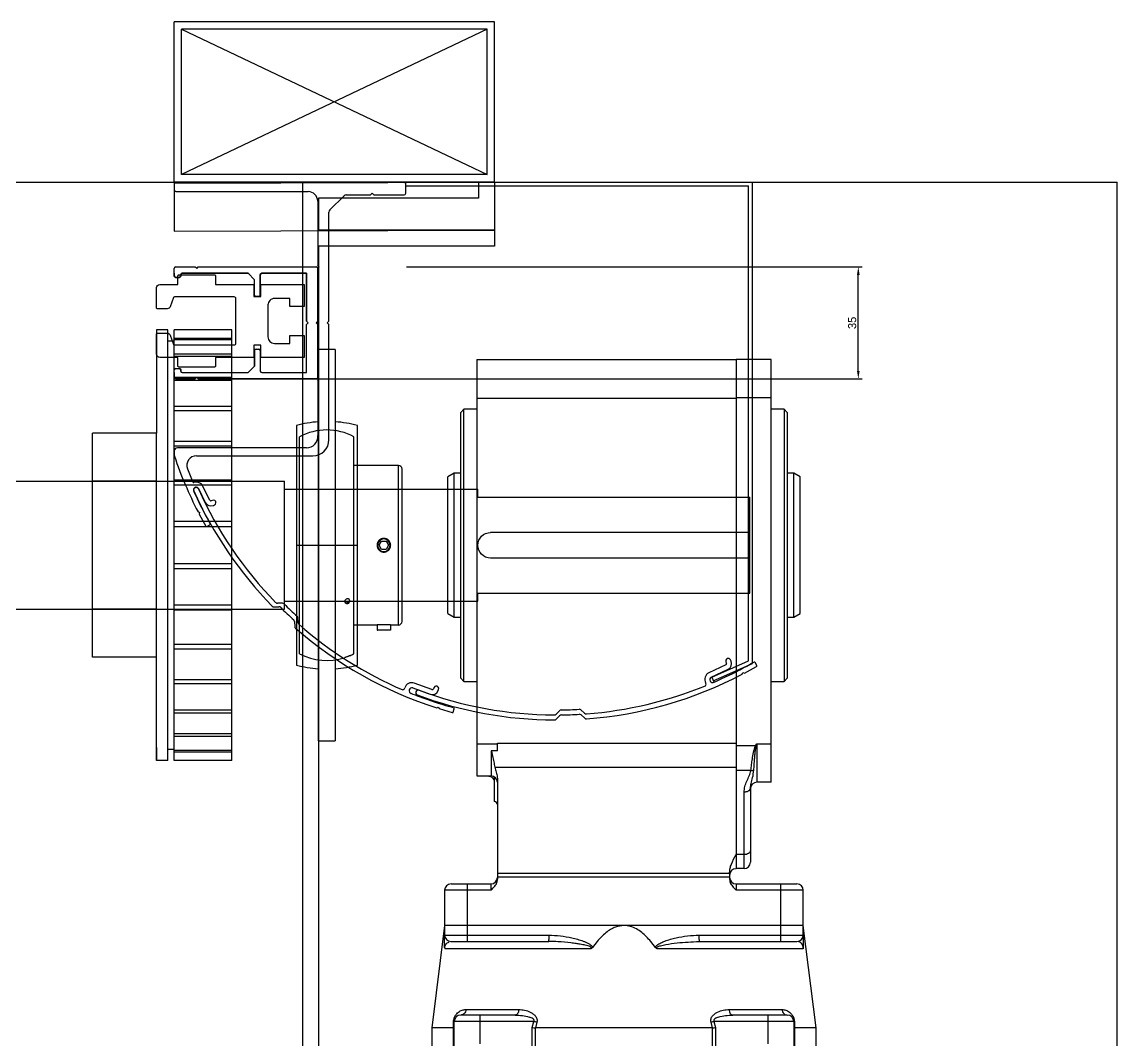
# Model space of a CAD drawing. Header units: millimetres. Extents: x 150937 to 394412, y 327166 to 584759.
# Drawn here: x 219410 to 219752.1, y 469191.5 to 469509.5 of the extents above; entities that cross this region are included whole.
import ezdxf

# ---------------------------------------------------------------- set-up
doc = ezdxf.new("R2010")
doc.units = ezdxf.units.MM
doc.styles.get("Standard").update_dxf_attribs({"font": 'arial.ttf'})
doc.dimstyles.new('ISO-25', dxfattribs={"dimtxt": 2.5, "dimasz": 2.5, "dimexe": 1.25, "dimexo": 0.625, "dimtad": 1, "dimtxsty": 'Standard', "dimcen": 2.5, "dimadec": 0, "dimazin": 0, "dimtfac": 1, "dimtmove": 0, "dimatfit": 3, "dimfxl": 0, "dimarcsym": 0})

# ---------------------------------------------------------------- blocks, each defined once
blk = doc.blocks.new('k-6')
for p, q in [((-36506.98, 17321.91), (-36506.98, 17315.91)), ((-36504.98, 17322.41), (-36506.48, 17322.41)), ((-36504.98, 17322.41), (-36504.18, 17322.41)), ((-36503.68, 17321.91), (-36503.68, 17320.91)), ((-36475.28, 17321.91), (-36475.28, 17320.91)), ((-36473.98, 17322.41), (-36474.78, 17322.41)), ((-36473.98, 17322.41), (-36472.48, 17322.41)), ((-36471.98, 17321.91), (-36471.98, 17315.91)), ((-36504.98, 17319.91), (-36504.98, 17302.28)), ((-36504.48, 17320.41), (-36504.18, 17320.41)), ((-36474.48, 17320.41), (-36474.78, 17320.41)), ((-36473.98, 17319.91), (-36473.98, 17302.28)), ((-36506.98, 17315.91), (-36506.48, 17315.41)), ((-36506.48, 17315.41), (-36506.98, 17314.91)), ((-36506.98, 17314.92), (-36506.98, 17302.28)), ((-36471.98, 17315.91), (-36472.48, 17315.41)), ((-36472.48, 17315.41), (-36471.98, 17314.91)), ((-36471.98, 17314.92), (-36471.98, 17302.28)), ((-36506.98, 17302.28), (-36506.98, 17278.11)), ((-36504.98, 17302.28), (-36504.98, 17299.36)), ((-36473.98, 17302.28), (-36473.98, 17299.36)), ((-36471.98, 17302.28), (-36471.98, 17278.11)), ((-36504.98, 17299.36), (-36502.98, 17297.36)), ((-36498.19, 17297.36), (-36502.98, 17297.36)), ((-36498.19, 17297.36), (-36502.98, 17297.36)), ((-36480.77, 17297.36), (-36475.98, 17297.36)), ((-36480.77, 17297.36), (-36475.98, 17297.36)), ((-36473.98, 17299.36), (-36475.98, 17297.36)), ((-36506.98, 17296.86), (-36506.98, 17278.11)), ((-36504.98, 17295.06), (-36504.98, 17281.11)), ((-36500.5, 17295.56), (-36504.48, 17295.56)), ((-36500.5, 17295.56), (-36503.98, 17295.56)), ((-36498.19, 17295.56), (-36500.5, 17295.56)), ((-36497.69, 17296.86), (-36497.69, 17296.06)), ((-36481.27, 17296.86), (-36481.27, 17296.06)), ((-36480.77, 17295.56), (-36478.46, 17295.56)), ((-36478.46, 17295.56), (-36474.98, 17295.56)), ((-36478.46, 17295.56), (-36474.48, 17295.56)), ((-36473.98, 17295.06), (-36473.98, 17281.11)), ((-36471.98, 17296.86), (-36471.98, 17278.11)), ((-36504.98, 17281.11), (-36489.98, 17281.11)), ((-36489.98, 17281.11), (-36489.48, 17280.61)), ((-36488.98, 17281.11), (-36489.48, 17280.61)), ((-36473.98, 17281.11), (-36488.98, 17281.11)), ((-36506.48, 17277.61), (-36489.98, 17277.61)), ((-36489.98, 17277.61), (-36489.48, 17278.11)), ((-36488.98, 17277.61), (-36489.48, 17278.11)), ((-36472.48, 17277.61), (-36488.98, 17277.61))]:
    blk.add_line(p, q)
for centre, start, end in [((-36506.48, 17321.91), 90, 180), ((-36504.18, 17321.91), 0, 90), ((-36504.18, 17320.91), 270, 0), ((-36474.78, 17321.91), 90, 180), ((-36474.78, 17320.91), 180, 270), ((-36472.48, 17321.91), 0, 90), ((-36504.48, 17319.91), 90, 180), ((-36474.48, 17319.91), 0, 90), ((-36498.19, 17296.86), 360, 90), ((-36480.77, 17296.86), 90, 180), ((-36504.48, 17295.06), 90, 180), ((-36498.19, 17296.06), 270, 360), ((-36480.77, 17296.06), 180, 270), ((-36474.48, 17295.06), 0, 90), ((-36506.48, 17278.11), 180, 270), ((-36472.48, 17278.11), 270, 0)]:
    blk.add_arc(centre, 0.5, start, end)
blk = doc.blocks.new('A$C7437e431')
for p, q in [((40.48, 51.28), (40.29, 49.77)), ((41.27, 48.55), (41.46, 50.06)), ((35.04, 45.59), (33.53, 45.73)), ((34.5, 44.5), (36.01, 44.36)), ((9.41, 11.9), (6.64, 6.77)), ((8.03, 6.06), (10.82, 11.23)), ((1.82, 4.7), (0.02, 0.77)), ((2.34, 4.89), (1.82, 4.7)), ((2.16, 5.38), (2.34, 4.89)), ((7.43, 4.18), (7.77, 3.99)), ((8.53, 5.35), (8.19, 5.54)), ((0.14, 0.46), (1.1, 0.02)), ((1.41, 0.14), (2.03, 1.38))]:
    blk.add_line(p, q)
for centre, radius, start, end in [((114.71, -48.99), 125, 106.1655, 126.2525), ((114.71, -48.99), 123.43, 106.2022, 126.2211), ((80.02, 70.28), 0.788, 288.3964, 98.167), ((41.26, 51.18), 0.781, 126.2525, 172.767), ((114.71, -48.99), 123.43, 127.2569, 129.8546), ((114.71, -48.99), 121.87, 127.2394, 129.8721), ((39.52, 49.87), 0.781, 307.2569, 352.767), ((40.49, 48.65), 0.781, 307.2394, 352.526), ((42.24, 49.95), 0.781, 126.2211, 172.526), ((114.71, -48.99), 125, 130.8589, 154.2162), ((33.45, 44.96), 0.781, 84.3444, 130.8589), ((34.43, 43.73), 0.781, 84.5854, 130.8903), ((35.11, 46.36), 0.781, 264.3444, 309.8546), ((36.09, 45.14), 0.781, 264.5854, 309.8721), ((114.71, -48.99), 123.43, 130.8903, 148.712), ((9.94, 15.07), 0.704, 176.5717, 255.116), ((8.72, 12.28), 2.34, 333.1907, 63.9008), ((114.71, -48.99), 123.43, 151.2961, 155.9166), ((114.71, -48.99), 123.43, 149.9886, 151.2961), ((8.57, 12.24), 0.898, 338.2494, 154.5317), ((8.38, 5.88), 1.95, 153.1907, 240.8529), ((8.15, 4.67), 0.781, 240.8529, 60.8529), ((8.38, 5.88), 0.391, 153.1907, 240.8529), ((0.23, 0.68), 0.234, 155.3371, 245.3993), ((1.2, 0.23), 0.234, 245.3993, 335.164)]:
    blk.add_arc(centre, radius, start, end)
blk = doc.blocks.new('A$C5c76731f')
for p, q in [((0, 0), (0, -50)), ((100, 0), (0, 0)), ((100, 0), (100, -50)), ((2.3, -2.3), (2.3, -47.7)), ((97.7, -2.3), (2.3, -2.3)), ((97.7, -47.7), (2.3, -2.3)), ((2.3, -47.7), (97.7, -2.3)), ((97.7, -2.3), (97.7, -47.7)), ((97.7, -47.7), (2.3, -47.7)), ((100, -50), (0, -50))]:
    blk.add_line(p, q)
blk = doc.blocks.new('100x50pipe')
blk.add_blockref('A$C5c76731f', (0, 0))
blk = doc.blocks.new('PF207')
at = {"color": 7, "linetype": 'Continuous', "lineweight": 25}
for p, q in [((-6.88, 61.12), (-12.17, 61.12)), ((-12.17, 0), (-12.17, 61.12)), ((-6.88, 61.12), (-6.88, 0)), ((-19.05, 37.45), (-19.05, 0)), ((0, 0), (0, 37.45)), ((-19.05, 0), (-19.05, -37.45)), ((-12.17, 0), (-19.05, 0)), ((-6.88, 0), (-12.17, 0)), ((-12.17, -61.12), (-12.17, 0)), ((-6.88, 0), (-6.88, -61.12)), ((0, 0), (-6.88, 0)), ((0, -37.45), (0, 0)), ((-12.17, -61.12), (-6.88, -61.12))]:
    blk.add_line(p, q, dxfattribs=at)
for start, end in [(93.9199, 104.2703), (75.7297, 86.0801), (255.7297, 266.0801), (273.9199, 284.2703)]:
    blk.add_arc((-9.53, 0), 38.64, start, end, dxfattribs=at)
blk = doc.blocks.new('SB207')
at = {"color": 7, "linetype": 'Continuous', "lineweight": 25}
for p, q in [((-17, 33.88), (-17, -33.88)), ((0, 33.88), (0, -33.88)), ((-30.89, 24.91), (-28.46, 24.91)), ((-30.89, 24.91), (-30.89, -24.91)), ((-28.41, 26.47), (-28.31, 26.57)), ((-28.41, 26.47), (-24.26, 26.47)), ((-28.41, 24.91), (-28.41, 26.47)), ((-28.31, 26.57), (-24.36, 26.57)), ((-24.26, 26.47), (-24.36, 26.57)), ((-24.26, 24.91), (-24.26, 26.47)), ((-24.21, 24.91), (-17, 24.91)), ((-32, 23.8), (-32, -23.8)), ((-15.66, 17.37), (-15.67, 17.26)), ((-14.08, 17.48), (-14.08, 17.41)), ((-28.41, 0), (-28.31, 0)), ((-27.83, 0), (-27.08, 1.3)), ((-27.08, -1.3), (-27.83, 0)), ((-27.08, 1.3), (-25.58, 1.3)), ((-25.58, 1.3), (-24.84, 0)), ((-24.84, 0), (-25.58, -1.3)), ((-24.26, 0), (-24.36, 0)), ((-25.58, -1.3), (-27.08, -1.3)), ((-30.89, -24.91), (-17, -24.91))]:
    blk.add_line(p, q, dxfattribs=at)
at = {"color": 8, "linetype": 'Continuous', "lineweight": 25, "flags": 128}
for points in [[(-14.88, 17.81), (-15.12, 17.79), (-15.34, 17.74), (-15.52, 17.65), (-15.63, 17.54), (-15.67, 17.41)], [(-14.88, 17.81), (-14.63, 17.79), (-14.41, 17.74), (-14.23, 17.65), (-14.12, 17.54), (-14.08, 17.41)]]:
    blk.add_lwpolyline(points, dxfattribs=at)
at = {"color": 7, "linetype": 'Continuous', "lineweight": 25}
for centre, radius, start, end in [((-8.5, 17.94), 18.06, 113.3944, 118.0725), ((-8.5, 17.94), 18.06, 61.9275, 107.9883), ((-30.89, 23.8), 1.11, 90, 180), ((-14.88, 17.41), 0.797, 36.225, 180), ((-14.88, 17.41), 0.797, 180, 217.8421), ((-26.33, 0), 2.08, 0, 180), ((-26.33, 0), 2.08, 180, 0), ((-26.33, 0), 1.97, 0, 180), ((-26.33, 0), 1.97, 180, 0), ((-30.89, -23.8), 1.11, 180, 270), ((-8.5, -17.94), 18.06, 241.9275, 298.0725)]:
    blk.add_arc(centre, radius, start, end, dxfattribs=at)
for points, knots in [([(-15.67, 34.52), (-15.67, 34.52), (-15.67, 34.52), (-15.66, 34.52), (-15.64, 34.53), (-15.61, 34.54), (-15.55, 34.57), (-15.42, 34.62), (-15.2, 34.71), (-14.88, 34.83), (-14.56, 34.95), (-14.34, 35.03), (-14.2, 35.07), (-14.13, 35.1), (-14.09, 35.11), (-14.08, 35.12), (-14.08, 35.12)], [0, 0, 0, 0, 0.029313, 0.058422, 0.08764, 0.117277, 0.177636, 0.23897, 0.36673, 0.499166, 0.631346, 0.75887, 0.820337, 0.881188, 0.940729, 1, 1, 1, 1]), ([(-28.46, 24.91), (-28.46, 24.91), (-28.46, 24.91), (-28.44, 24.91), (-28.42, 24.91), (-28.39, 24.9), (-28.35, 24.9), (-28.3, 24.9), (-28.22, 24.89), (-28.08, 24.88), (-27.86, 24.87), (-27.55, 24.85), (-27.18, 24.83), (-26.79, 24.82), (-26.37, 24.82), (-25.95, 24.82), (-25.54, 24.83), (-25.16, 24.85), (-24.83, 24.86), (-24.61, 24.88), (-24.46, 24.89), (-24.36, 24.9), (-24.28, 24.9), (-24.22, 24.91), (-24.21, 24.91), (-24.21, 24.91)], [0, 0, 0, 0, 0.020614, 0.041068, 0.061446, 0.081834, 0.102318, 0.122983, 0.153783, 0.184691, 0.246129, 0.307831, 0.369636, 0.432049, 0.494822, 0.557905, 0.621181, 0.684275, 0.747518, 0.810551, 0.842266, 0.87388, 0.916083, 0.957875, 1, 1, 1, 1]), ([(-15.67, 17.26), (-15.67, 17.24), (-15.67, 17.19), (-15.66, 17.13), (-15.64, 17.07), (-15.61, 16.99), (-15.55, 16.91), (-15.42, 16.79), (-15.2, 16.7), (-14.88, 16.7), (-14.56, 16.82), (-14.34, 16.99), (-14.2, 17.16), (-14.13, 17.29), (-14.09, 17.42), (-14.08, 17.51), (-14.08, 17.56)], [0, 0, 0, 0, 0.02938, 0.058534, 0.087777, 0.117425, 0.177607, 0.238635, 0.366691, 0.49907, 0.631513, 0.759071, 0.820663, 0.881746, 0.940965, 1, 1, 1, 1]), ([(-14.08, 17.56), (-14.08, 17.6), (-14.09, 17.69), (-14.13, 17.81), (-14.21, 17.92), (-14.3, 18.01), (-14.38, 18.04), (-14.42, 18.05)], [0, 0, 0, 0, 0.196219, 0.397516, 0.604694, 0.818489, 1, 1, 1, 1]), ([(-24.21, 0), (-24.21, 0.05), (-24.21, 0.14), (-24.22, 0.28), (-24.25, 0.41), (-24.28, 0.55), (-24.32, 0.68), (-24.4, 0.89), (-24.55, 1.18), (-24.82, 1.51), (-25.14, 1.78), (-25.51, 1.97), (-25.91, 2.1), (-26.33, 2.14), (-26.75, 2.1), (-27.15, 1.98), (-27.52, 1.78), (-27.85, 1.51), (-28.11, 1.19), (-28.29, 0.86), (-28.39, 0.55), (-28.45, 0.28), (-28.45, 0.09), (-28.46, 0)], [0, 0, 0, 0, 0.020773, 0.041403, 0.061978, 0.082586, 0.103316, 0.124254, 0.186582, 0.249087, 0.311667, 0.374552, 0.437154, 0.499776, 0.561731, 0.625149, 0.687977, 0.750478, 0.81314, 0.875618, 0.917329, 0.958553, 1, 1, 1, 1]), ([(-28.46, 0), (-28.46, -0.05), (-28.46, -0.14), (-28.44, -0.28), (-28.42, -0.41), (-28.39, -0.55), (-28.35, -0.68), (-28.27, -0.89), (-28.12, -1.18), (-27.85, -1.51), (-27.53, -1.78), (-27.16, -1.97), (-26.75, -2.1), (-26.34, -2.14), (-25.92, -2.1), (-25.52, -1.98), (-25.14, -1.78), (-24.82, -1.51), (-24.55, -1.19), (-24.38, -0.86), (-24.27, -0.55), (-24.22, -0.28), (-24.21, -0.09), (-24.21, 0)], [0, 0, 0, 0, 0.02078, 0.041417, 0.061999, 0.082615, 0.103352, 0.124298, 0.186627, 0.249133, 0.3117, 0.374573, 0.437162, 0.499771, 0.561713, 0.625118, 0.687934, 0.750423, 0.813087, 0.875567, 0.917295, 0.958536, 1, 1, 1, 1])]:
    blk.add_open_spline(points, degree=3, knots=knots, dxfattribs=at)
blk = doc.blocks.new('bearing_pf207')
for name, p in [('PF207', (0, 0)), ('SB207', (-1, 0))]:
    blk.add_blockref(name, p)
blk = doc.blocks.new('shaft_Motor')
for p, q in [((0, 20), (90, 20)), ((90, 20), (90, -20)), ((90, 17.5), (150.35, 17.5)), ((150.35, 17.5), (150.35, 15)), ((150.35, 15), (235.35, 15)), ((150.35, 15), (235.35, 15)), ((150.35, 15), (235.35, 15)), ((235.35, 15), (235.35, -15)), ((235.35, 4), (154.35, 4)), ((235.35, 4), (154.35, 4)), ((235.35, -4), (154.35, -4)), ((150.35, -15), (235.35, -15)), ((150.35, -15), (150.35, -17.5)), ((0, -20), (90, -20)), ((90, -17.5), (150.35, -17.5))]:
    blk.add_line(p, q)
blk.add_arc((154.35, 0), 4, 90, 270)
blk = doc.blocks.new('기어1')
for p, q in [((-35257.33, 14473.71), (-35260.83, 14473.71)), ((-35260.83, 14473.71), (-35260.83, 14371.46)), ((-35260.83, 14469.62), (-35260.83, 14473.71)), ((-35257.33, 14473.71), (-35257.33, 14339.21)), ((-35237.33, 14473.71), (-35255.33, 14473.71)), ((-35255.33, 14473.71), (-35255.33, 14339.21)), ((-35255.33, 14473.71), (-35255.33, 14339.21)), ((-35237.33, 14473.71), (-35237.33, 14339.21)), ((-35255.33, 14470.21), (-35257.33, 14470.21)), ((-35237.33, 14471.05), (-35255.33, 14471.05)), ((-35237.33, 14470.57), (-35255.33, 14470.57)), ((-35237.33, 14466.15), (-35255.33, 14466.15)), ((-35237.33, 14465.37), (-35255.33, 14465.37)), ((-35237.33, 14458.85), (-35255.33, 14458.85)), ((-35237.33, 14457.92), (-35255.33, 14457.92)), ((-35237.33, 14449.75), (-35255.33, 14449.75)), ((-35237.33, 14448.48), (-35255.33, 14448.48)), ((-35280.83, 14441.46), (-35280.83, 14371.46)), ((-35260.83, 14441.46), (-35280.83, 14441.46)), ((-35237.33, 14438.88), (-35255.33, 14438.88)), ((-35237.33, 14437.43), (-35255.33, 14437.43)), ((-35260.83, 14426.46), (-35280.83, 14426.46)), ((-35237.33, 14426.76), (-35255.33, 14426.76)), ((-35237.33, 14425.19), (-35255.33, 14425.19)), ((-35237.33, 14413.87), (-35255.33, 14413.87)), ((-35237.33, 14413.87), (-35255.33, 14413.87)), ((-35237.33, 14412.23), (-35255.33, 14412.23)), ((-35237.33, 14412.23), (-35255.33, 14412.23)), ((-35237.33, 14400.69), (-35255.33, 14400.69)), ((-35237.33, 14400.68), (-35255.33, 14400.68)), ((-35237.33, 14399.05), (-35255.33, 14399.05)), ((-35237.33, 14399.05), (-35255.33, 14399.05)), ((-35260.83, 14386.46), (-35280.83, 14386.46)), ((-35237.33, 14387.73), (-35255.33, 14387.73)), ((-35237.33, 14386.15), (-35255.33, 14386.15)), ((-35237.33, 14375.49), (-35255.33, 14375.49)), ((-35237.33, 14374.04), (-35255.33, 14374.04)), ((-35260.83, 14371.46), (-35280.83, 14371.46)), ((-35260.83, 14339.21), (-35260.83, 14371.46)), ((-35237.33, 14364.44), (-35255.33, 14364.44)), ((-35237.33, 14363.17), (-35255.33, 14363.17)), ((-35237.33, 14355), (-35255.33, 14355)), ((-35237.33, 14354.07), (-35255.33, 14354.07)), ((-35237.33, 14347.54), (-35255.33, 14347.54)), ((-35237.33, 14346.77), (-35255.33, 14346.77)), ((-35255.33, 14342.71), (-35257.33, 14342.71)), ((-35237.33, 14342.35), (-35255.33, 14342.35)), ((-35237.33, 14341.87), (-35255.33, 14341.87)), ((-35257.33, 14339.21), (-35260.83, 14339.21)), ((-35237.33, 14339.21), (-35255.33, 14339.21)), ((-35237.33, 14339.21), (-35237.33, 14339.21))]:
    blk.add_line(p, q)
blk = doc.blocks.new('spracket')
at = {"xscale": -1}
blk.add_blockref('기어1', (-35280.83, -14406.46), dxfattribs=at)
blk = doc.blocks.new('motor_1hp')
at = {"color": 7, "linetype": 'Continuous', "lineweight": 25}
for p, q in [((9, 57.96), (90, 57.96)), ((9, 57.96), (9, -72.04)), ((90, 58), (90, -101.04)), ((101, 58), (90, 58)), ((101, -74), (101, 58)), ((9, 45.96), (90, 45.96)), ((101, 46), (90, 46)), ((5, 42.5), (4, 41.5)), ((4, -41.5), (4, 41.5)), ((9, 42.5), (5, 42.5)), ((5, -42.5), (5, 42.5)), ((105, 42.5), (101, 42.5)), ((106, 41.5), (105, 42.5)), ((105, 42.5), (105, -42.5)), ((106, 41.5), (106, -41.5)), ((2, 22.5), (0, 21.35)), ((0, -21.35), (0, 21.35)), ((4, 22.5), (2, 22.5)), ((2, -22.5), (2, 22.5)), ((108, 22.5), (106, 22.5)), ((110, 21.35), (108, 22.5)), ((108, -22.5), (108, 22.5)), ((110, -21.35), (110, 21.35)), ((0, -21.35), (2, -22.5)), ((2, -22.5), (4, -22.5)), ((106, -22.5), (108, -22.5)), ((108, -22.5), (110, -21.35)), ((4, -41.5), (5, -42.5)), ((5, -42.5), (9, -42.5)), ((101, -42.5), (105, -42.5)), ((105, -42.5), (106, -41.5)), ((9, -62.04), (15.5, -62.04)), ((15.5, -64.21), (13.5, -64.21)), ((13.5, -64.21), (13.5, -72.04)), ((15.5, -61.83), (90, -61.83)), ((15.5, -64.21), (15.5, -61.83)), ((96.06, -62.69), (90, -62.69)), ((96.06, -62.69), (96.5, -62)), ((96.28, -62.83), (96.5, -62)), ((96.5, -62), (96.5, -74)), ((96.5, -62), (101, -62)), ((14.65, -69.33), (90, -69.33)), ((94.65, -70.32), (90, -70.32)), ((9, -72.04), (13.5, -72.04)), ((14.5, -72.31), (14.5, -80)), ((15.5, -73.28), (15.5, -104.28)), ((101, -74), (96.5, -74)), ((92.5, -101), (92.5, -77.11)), ((94.5, -75.84), (94.5, -95.36)), ((92.5, -96.63), (90, -96.63)), ((15.5, -102.37), (88, -102.37)), ((88, -102.17), (88, -104.28)), ((92.5, -101), (90, -101)), ((6, -105.74), (6, -123.74)), ((6, -105.74), (13.5, -105.74)), ((13.5, -107.74), (13.5, -105.74)), ((88, -103.62), (15.5, -103.62)), ((90, -105.74), (90, -107.74)), ((90, -105.74), (104, -105.74)), ((104, -123.74), (104, -105.74)), ((-1, -107.74), (-1, -121.74)), ((13.5, -107.74), (-1, -107.74)), ((111, -107.74), (90, -107.74)), ((111, -121.74), (111, -107.74)), ((-1, -118.74), (-5, -150.74)), ((111, -118.74), (-1, -118.74)), ((115, -150.74), (111, -118.74)), ((-1, -121.74), (31.5, -121.74)), ((78.5, -121.74), (111, -121.74)), ((44.62, -125.99), (-0.95, -125.99)), ((0.91, -123.78), (1, -123.74)), ((6, -123.74), (31.5, -123.74)), ((46.61, -123.74), (45.14, -125.63)), ((64.86, -125.63), (63.39, -123.74)), ((110.95, -125.99), (65.38, -125.99)), ((78.5, -123.74), (104, -123.74)), ((5.65, -144.99), (22.15, -144.99)), ((10, -146.74), (10, -155.74)), ((21.05, -146.74), (10, -146.74)), ((87.85, -144.99), (104.35, -144.99)), ((100, -146.74), (88.95, -146.74)), ((100, -155.74), (100, -146.74)), ((1.76, -150.74), (1.77, -148.99)), ((26.89, -148.74), (2, -148.74)), ((2, -157.74), (2, -148.74)), ((26.38, -150.62), (26.89, -148.74)), ((27.8, -148.99), (27.33, -150.74)), ((82.67, -150.74), (82.2, -148.99)), ((83.11, -148.74), (83.62, -150.62)), ((108, -148.74), (83.11, -148.74)), ((108, -148.74), (108, -157.74)), ((108.23, -148.99), (108.24, -150.74)), ((-5, -150.74), (-5, -157.74)), ((1.76, -150.74), (-5, -150.74)), ((1.76, -150.74), (1.77, -150.74)), ((1.77, -150.74), (1.94, -150.68)), ((1.77, -157.74), (1.77, -150.74)), ((26.38, -150.62), (26.86, -150.68)), ((26.38, -157.74), (26.38, -150.62)), ((26.86, -150.68), (27.3, -150.74)), ((27.3, -150.74), (27.3, -157.74)), ((27.33, -150.74), (27.3, -150.74)), ((82.67, -150.74), (82.7, -150.74)), ((82.7, -150.74), (83.14, -150.68)), ((82.7, -157.74), (82.7, -150.74)), ((83.14, -150.68), (83.62, -150.62)), ((83.62, -150.62), (83.62, -157.74)), ((108.06, -150.68), (108.23, -150.74)), ((108.24, -150.74), (108.23, -150.74)), ((108.23, -150.74), (108.23, -157.74)), ((115, -157.74), (115, -150.74))]:
    blk.add_line(p, q, dxfattribs=at)
at = {"color": 7, "linetype": 'Continuous', "lineweight": 25, "flags": 128}
for points in [[(94.5, -95.36), (94.46, -95.61), (94.35, -95.84), (94.16, -96.06), (93.91, -96.26), (93.61, -96.41), (93.27, -96.53), (92.89, -96.6), (92.5, -96.63)], [(82.67, -150.74), (78.33, -150.74), (73.85, -150.74), (69.24, -150.74), (64.55, -150.74), (59.79, -150.74), (55, -150.74), (50.21, -150.74), (45.45, -150.74), (40.76, -150.74), (36.15, -150.74), (31.67, -150.74), (27.33, -150.74)], [(115, -150.74), (114.81, -150.74), (114.24, -150.74), (113.29, -150.74), (111.96, -150.74), (110.28, -150.74), (108.24, -150.74)]]:
    blk.add_lwpolyline(points, dxfattribs=at)
at = {"color": 7, "linetype": 'Continuous', "lineweight": 25}
for centre, radius, start, end in [((13.5, -74.04), 2, 0, 90), ((96.5, -76), 2, 90, 180), ((14.5, -81), 1, 0, 90), ((92.5, -99), 2, 270, 0), ((90, -103.04), 2, 90, 180), ((1, -107.74), 2, 90, 180), ((13.5, -103.74), 2, 270, 0), ((90, -103.74), 2, 180, 270), ((109, -107.74), 2, 0, 90), ((1, -121.74), 2, 180, 270), ((109, -121.74), 2, 270, 0), ((4, -148.74), 2, 90, 180), ((106, -148.74), 2, 0, 90)]:
    blk.add_arc(centre, radius, start, end, dxfattribs=at)
for points, knots in [([(13.5, -64.21), (13.5, -64.21), (13.52, -64.21), (13.54, -64.23), (13.58, -64.27), (13.67, -64.49), (13.8, -65.02), (14.04, -66.14), (14.34, -67.68), (14.55, -68.78), (14.65, -69.33)], [0, 0, 0, 0, 0.002452, 0.005692, 0.011871, 0.035326, 0.128209, 0.297778, 0.648896, 1, 1, 1, 1]), ([(95.09, -66.75), (95.19, -66.07), (95.39, -64.72), (95.84, -63.37), (96.06, -62.69)], [0, 0, 0, 0, 0.503873, 1, 1, 1, 1]), ([(95.57, -70.25), (95.61, -69.68), (95.67, -68.59), (95.78, -66.92), (95.91, -65.44), (96.04, -64.13), (96.2, -63.26), (96.28, -62.83)], [0, 0, 0, 0, 0.266323, 0.504934, 0.676408, 0.839465, 1, 1, 1, 1]), ([(96.28, -62.83), (96.24, -62.81), (96.17, -62.76), (96.09, -62.72), (96.06, -62.69)], [0, 0, 0, 0, 0.559979, 1, 1, 1, 1]), ([(94.65, -70.32), (94.71, -69.74), (94.83, -68.63), (95.01, -67.35), (95.09, -66.75)], [0, 0, 0, 0, 0.528048, 1, 1, 1, 1]), ([(14.65, -69.33), (14.78, -69.84), (15.05, -70.86), (15.44, -72.17), (15.48, -72.99), (15.5, -73.28)], [0, 0, 0, 0, 0.389976, 0.779559, 1, 1, 1, 1]), ([(92.5, -77.11), (92.56, -76.53), (92.67, -75.36), (93.33, -73.67), (94.17, -72.04), (94.49, -70.89), (94.65, -70.32)], [0, 0, 0, 0, 0.248462, 0.499814, 0.751513, 1, 1, 1, 1]), ([(94.5, -75.84), (94.55, -75.36), (94.66, -74.32), (95.25, -72.56), (95.46, -71.04), (95.57, -70.25)], [0, 0, 0, 0, 0.29268, 0.633077, 1, 1, 1, 1]), ([(94.65, -70.32), (94.83, -70.33), (95.15, -70.34), (95.44, -70.28), (95.57, -70.25)], [0, 0, 0, 0, 0.5597108, 1, 1, 1, 1]), ([(12.5, -72.04), (12.69, -72.06), (13.06, -72.09), (13.55, -72.31), (14.04, -72.7), (14.43, -73.31), (14.47, -73.8), (14.5, -74.04)], [0, 0, 0, 0, 0.148197, 0.295932, 0.443927, 0.715537, 1, 1, 1, 1]), ([(94.5, -95.36), (94.5, -95.89), (94.5, -96.97), (94.5, -98.11), (94.5, -98.86), (94.5, -98.95), (94.5, -99)], [0, 0, 0, 0, 0.246937, 0.5, 0.753063, 1, 1, 1, 1]), ([(88, -102.17), (88.03, -101.74), (88.1, -100.87), (88.74, -98.97), (89.47, -97.55), (90, -96.54), (90, -96.54)], [0, 0, 0, 0, 0.219386, 0.443952, 0.997088, 1, 1, 1, 1]), ([(1, -105.74), (1.07, -105.74), (1.17, -105.74), (1.79, -105.74), (2.44, -105.74), (3.24, -105.74), (4.4, -105.74), (5.37, -105.74), (6, -105.74)], [0, 0, 0, 0, 0.239457, 0.368361, 0.5, 0.631639, 0.760543, 1, 1, 1, 1]), ([(13.5, -107.74), (13.5, -107.74), (13.9, -107.34), (14.62, -106.61), (15.37, -105.42), (15.46, -104.62), (15.5, -104.28)], [0, 0, 0, 0, 0.002181, 0.413271, 0.752251, 1, 1, 1, 1]), ([(88, -104.28), (88.04, -104.62), (88.13, -105.42), (88.88, -106.61), (89.6, -107.34), (90, -107.74), (90, -107.74)], [0, 0, 0, 0, 0.247749, 0.586729, 0.997819, 1, 1, 1, 1]), ([(104, -105.74), (104.63, -105.74), (105.6, -105.74), (106.76, -105.74), (107.56, -105.74), (108.21, -105.74), (108.83, -105.74), (108.93, -105.74), (109, -105.74)], [0, 0, 0, 0, 0.239457, 0.368361, 0.5, 0.631639, 0.760543, 1, 1, 1, 1]), ([(55, -118.74), (54.11, -118.84), (52.64, -119.01), (50.8, -119.96), (48.77, -121.37), (47.49, -122.77), (46.61, -123.74)], [0, 0, 0, 0, 0.264485, 0.435487, 0.611245, 1, 1, 1, 1]), ([(63.39, -123.74), (62.48, -122.75), (61.12, -121.26), (58.88, -119.75), (57.01, -118.91), (55.66, -118.8), (55, -118.74)], [0, 0, 0, 0, 0.398996, 0.59825, 0.804578, 1, 1, 1, 1]), ([(-1, -125.63), (-1, -125.56), (-1, -125.41), (-1, -125.15), (-1, -124.67), (-1, -124.15), (-1, -123.56), (-1, -123.03), (-1, -122.46), (-1, -121.89), (-1, -121.79), (-1, -121.74)], [0, 0, 0, 0, 0.01469, 0.031135, 0.062473, 0.153096, 0.249407, 0.374217, 0.499518, 0.750136, 1, 1, 1, 1]), ([(31.5, -121.74), (32.72, -121.79), (35.15, -121.89), (38.15, -122.46), (40.51, -123.03), (41.96, -123.51), (43.08, -123.97), (43.77, -124.3), (44.3, -124.61), (44.66, -124.88), (44.93, -125.15), (45.09, -125.41), (45.13, -125.56), (45.14, -125.63)], [0, 0, 0, 0, 0.2498025, 0.500359, 0.6256289, 0.7504077, 0.8126868, 0.8751887, 0.9083303, 0.9375414, 0.9688718, 0.985299, 1, 1, 1, 1]), ([(64.86, -125.63), (64.87, -125.56), (64.91, -125.41), (65.07, -125.15), (65.55, -124.67), (66.49, -124.15), (67.88, -123.56), (69.49, -123.03), (71.85, -122.46), (74.85, -121.89), (77.28, -121.79), (78.5, -121.74)], [0, 0, 0, 0, 0.01469, 0.031135, 0.062473, 0.153096, 0.249407, 0.374217, 0.499518, 0.750136, 1, 1, 1, 1]), ([(111, -121.74), (111, -121.79), (111, -121.89), (111, -122.46), (111, -123.03), (111, -123.51), (111, -123.97), (111, -124.3), (111, -124.61), (111, -124.88), (111, -125.15), (111, -125.41), (111, -125.56), (111, -125.63)], [0, 0, 0, 0, 0.249803, 0.500359, 0.625629, 0.750408, 0.812687, 0.875189, 0.90833, 0.937541, 0.968872, 0.985299, 1, 1, 1, 1]), ([(-1, -125.63), (-1, -125.71), (-0.99, -125.87), (-0.97, -125.95), (-0.95, -125.99)], [0, 0, 0, 0, 0.46951, 1, 1, 1, 1]), ([(-0.97, -125.74), (-0.97, -125.73), (-0.97, -125.7), (-0.97, -125.64), (-0.96, -125.53), (-0.92, -125.29), (-0.83, -125), (-0.61, -124.57), (-0.24, -124.13), (0.18, -124.02), (0.38, -123.97)], [0, 0, 0, 0, 0.003978, 0.008185, 0.017912, 0.045306, 0.139592, 0.310661, 0.66212, 1, 1, 1, 1]), ([(-0.97, -125.74), (-0.97, -125.76), (-0.97, -125.81), (-0.96, -125.9), (-0.96, -125.95), (-0.95, -125.99)], [0, 0, 0, 0, 0.198072, 0.421177, 1, 1, 1, 1]), ([(1, -123.74), (1.07, -123.74), (1.17, -123.74), (1.79, -123.74), (2.44, -123.74), (3.24, -123.74), (4.4, -123.74), (5.37, -123.74), (6, -123.74)], [0, 0, 0, 0, 0.239457, 0.368361, 0.5, 0.631639, 0.760543, 1, 1, 1, 1]), ([(44.79, -125.74), (44.79, -125.73), (44.79, -125.7), (44.77, -125.64), (44.69, -125.53), (44.1, -125.16), (42.93, -124.91), (41.46, -124.61), (39.96, -124.38), (37.64, -124.08), (34.77, -123.81), (32.47, -123.76), (31.5, -123.74)], [0, 0, 0, 0, 0.002929, 0.006026, 0.013189, 0.033363, 0.155154, 0.270866, 0.364634, 0.487513, 0.785996, 1, 1, 1, 1]), ([(44.62, -125.99), (44.73, -125.95), (44.93, -125.87), (45.08, -125.71), (45.14, -125.63)], [0, 0, 0, 0, 0.532239, 1, 1, 1, 1]), ([(44.79, -125.74), (44.79, -125.76), (44.79, -125.81), (44.73, -125.9), (44.67, -125.95), (44.62, -125.99)], [0, 0, 0, 0, 0.198072, 0.421177, 1, 1, 1, 1]), ([(64.86, -125.63), (64.92, -125.71), (65.07, -125.87), (65.27, -125.95), (65.38, -125.99)], [0, 0, 0, 0, 0.4695102, 1, 1, 1, 1]), ([(65.21, -125.74), (65.21, -125.73), (65.21, -125.7), (65.23, -125.64), (65.31, -125.53), (65.69, -125.29), (66.64, -125), (68.66, -124.56), (72.71, -123.98), (76.19, -123.84), (78.5, -123.74)], [0, 0, 0, 0, 0.00293, 0.006029, 0.013194, 0.033371, 0.102819, 0.228823, 0.487695, 1, 1, 1, 1]), ([(65.21, -125.74), (65.21, -125.76), (65.21, -125.81), (65.27, -125.9), (65.33, -125.95), (65.38, -125.99)], [0, 0, 0, 0, 0.198072, 0.421177, 1, 1, 1, 1]), ([(104, -123.74), (104.63, -123.74), (105.6, -123.74), (106.76, -123.74), (107.56, -123.74), (108.21, -123.74), (108.83, -123.74), (108.93, -123.74), (109, -123.74)], [0, 0, 0, 0, 0.239457, 0.368361, 0.5, 0.631639, 0.760543, 1, 1, 1, 1]), ([(110.97, -125.74), (110.97, -125.73), (110.97, -125.7), (110.97, -125.64), (110.96, -125.53), (110.9, -125.16), (110.78, -124.91), (110.62, -124.61), (110.42, -124.38), (110.1, -124.07), (109.78, -123.93), (109.55, -123.83)], [0, 0, 0, 0, 0.003726, 0.007667, 0.01678, 0.042446, 0.197398, 0.344615, 0.463913, 0.620249, 1, 1, 1, 1]), ([(110.95, -125.99), (110.97, -125.95), (110.99, -125.87), (111, -125.71), (111, -125.63)], [0, 0, 0, 0, 0.532239, 1, 1, 1, 1]), ([(110.97, -125.74), (110.97, -125.76), (110.97, -125.81), (110.96, -125.9), (110.96, -125.95), (110.95, -125.99)], [0, 0, 0, 0, 0.198072, 0.421177, 1, 1, 1, 1]), ([(1.77, -148.99), (1.78, -148.81), (1.79, -148.44), (1.91, -147.89), (2.08, -147.39), (2.37, -146.82), (2.79, -146.26), (3.5, -145.61), (4.45, -145.1), (5.25, -145.03), (5.65, -144.99)], [0, 0, 0, 0, 0.063384, 0.127103, 0.187466, 0.254016, 0.379802, 0.504592, 0.752524, 1, 1, 1, 1]), ([(10, -146.74), (9.25, -146.74), (8.08, -146.74), (6.69, -146.74), (5.73, -146.74), (4.95, -146.74), (4.2, -146.74), (4.08, -146.74), (4, -146.74)], [0, 0, 0, 0, 0.239457, 0.368361, 0.5, 0.631639, 0.760543, 1, 1, 1, 1]), ([(21.05, -146.74), (21.8, -146.76), (23.28, -146.8), (24.73, -147.15), (25.44, -147.33)], [0, 0, 0, 0, 0.5077197, 1, 1, 1, 1]), ([(22.15, -144.99), (22.76, -145.03), (23.98, -145.1), (25.48, -145.61), (26.59, -146.26), (27.22, -146.82), (27.62, -147.39), (27.82, -147.89), (27.9, -148.44), (27.83, -148.81), (27.8, -148.99)], [0, 0, 0, 0, 0.247476, 0.495408, 0.620198, 0.745984, 0.812516, 0.872897, 0.936616, 1, 1, 1, 1]), ([(82.2, -148.99), (82.17, -148.81), (82.1, -148.44), (82.18, -147.89), (82.38, -147.39), (82.78, -146.82), (83.41, -146.26), (84.52, -145.61), (86.02, -145.1), (87.24, -145.03), (87.85, -144.99)], [0, 0, 0, 0, 0.063384, 0.127103, 0.187466, 0.254016, 0.379802, 0.504592, 0.752524, 1, 1, 1, 1]), ([(84.56, -147.33), (85.27, -147.15), (86.72, -146.8), (88.2, -146.76), (88.95, -146.74)], [0, 0, 0, 0, 0.49228, 1, 1, 1, 1]), ([(106, -146.74), (105.92, -146.74), (105.8, -146.74), (105.05, -146.74), (104.27, -146.74), (103.31, -146.74), (101.92, -146.74), (100.75, -146.74), (100, -146.74)], [0, 0, 0, 0, 0.2394568, 0.3683607, 0.5, 0.6316393, 0.7605432, 1, 1, 1, 1]), ([(104.35, -144.99), (104.75, -145.03), (105.55, -145.1), (106.5, -145.61), (107.21, -146.26), (107.63, -146.82), (107.92, -147.39), (108.09, -147.89), (108.21, -148.44), (108.22, -148.81), (108.23, -148.99)], [0, 0, 0, 0, 0.247476, 0.495408, 0.620198, 0.745984, 0.812516, 0.872897, 0.936616, 1, 1, 1, 1]), ([(26.89, -148.74), (26.91, -148.71), (26.94, -148.64), (26.97, -148.52), (26.96, -148.41), (26.93, -148.25), (26.82, -148.07), (26.37, -147.65), (25.86, -147.47), (25.44, -147.33)], [0, 0, 0, 0, 0.050013, 0.097935, 0.145959, 0.196264, 0.301799, 0.422004, 1, 1, 1, 1]), ([(84.56, -147.33), (84.14, -147.47), (83.63, -147.65), (83.18, -148.07), (83.07, -148.25), (83.04, -148.41), (83.03, -148.52), (83.06, -148.64), (83.09, -148.71), (83.11, -148.74)], [0, 0, 0, 0, 0.5779954, 0.6981997, 0.8037344, 0.8540362, 0.9020587, 0.9499822, 1, 1, 1, 1])]:
    blk.add_open_spline(points, degree=3, knots=knots, dxfattribs=at)
for points in [[(93.91, -76.74), (93.82, -76.79), (93.62, -76.9), (93.27, -77.02), (92.89, -77.09), (92.63, -77.1), (92.5, -77.11)], [(93.91, -76.74), (94, -76.67), (94.18, -76.55), (94.36, -76.33), (94.48, -76.09), (94.49, -75.92), (94.5, -75.84)], [(31.5, -121.74), (31.5, -121.87), (31.5, -122.14), (31.5, -122.51), (31.5, -122.86), (31.5, -123.06), (31.5, -123.16)], [(78.5, -123.16), (78.5, -123.06), (78.5, -122.86), (78.5, -122.51), (78.5, -122.14), (78.5, -121.87), (78.5, -121.74)], [(31.5, -123.74), (31.5, -123.74), (31.5, -123.72), (31.5, -123.6), (31.5, -123.42), (31.5, -123.24), (31.5, -123.16)], [(78.5, -123.16), (78.5, -123.24), (78.5, -123.42), (78.5, -123.6), (78.5, -123.72), (78.5, -123.74), (78.5, -123.74)], [(5.65, -144.99), (5.61, -145.23), (5.51, -145.7), (5.12, -146.27), (4.6, -146.67), (4.2, -146.72), (4, -146.74)], [(22.15, -144.99), (22.12, -145.23), (22.06, -145.7), (21.8, -146.27), (21.45, -146.67), (21.19, -146.72), (21.05, -146.74)], [(87.85, -144.99), (87.88, -145.23), (87.94, -145.7), (88.2, -146.27), (88.55, -146.67), (88.81, -146.72), (88.95, -146.74)], [(104.35, -144.99), (104.39, -145.23), (104.49, -145.7), (104.88, -146.27), (105.4, -146.67), (105.8, -146.72), (106, -146.74)], [(2, -148.74), (1.99, -148.79), (1.97, -148.87), (1.83, -148.95), (1.77, -148.99)], [(27.8, -148.99), (27.65, -148.95), (27.37, -148.87), (27.05, -148.79), (26.89, -148.74)], [(83.11, -148.74), (82.95, -148.79), (82.63, -148.87), (82.35, -148.95), (82.2, -148.99)], [(108.23, -148.99), (108.17, -148.95), (108.03, -148.87), (108.01, -148.79), (108, -148.74)]]:
    blk.add_open_spline(points, degree=3, dxfattribs=at)
blk = doc.blocks.new('A$Caf59d3ef')
for p, q in [((0, 0.39), (0, 15.39)), ((0, 15.39), (100, 15)), ((100, 0), (100, 15)), ((0, 0.39), (100, 0))]:
    blk.add_line(p, q)
blk = doc.blocks.new('*D176')
at = {"color": 0, "linetype": 'Continuous', "lineweight": -2, "transparency": 16777216}
for p, q in [((-8119.46, 85567.87), (-7977.06, 85567.87)), ((-7978.31, 85535.37), (-7978.31, 85565.37)), ((-8156.39, 85532.87), (-7977.06, 85532.87))]:
    blk.add_line(p, q, dxfattribs=at)
at = {"color": 0, "transparency": 16777216}
for points in [[(-7978.73, 85565.37), (-7977.9, 85565.37), (-7978.31, 85567.87)], [(-7978.73, 85535.37), (-7977.9, 85535.37), (-7978.31, 85532.87)]]:
    blk.add_solid(points, dxfattribs=at)
at = {"color": 0, "transparency": 16777216, "insert": (-7980.22, 85550.37), "char_height": 2.5, "attachment_point": 5, "rotation": 90}
blk.add_mtext('35', dxfattribs=at)
blk = doc.blocks.new('C-3 UP RIGHT')
for p, q in [((-501.68, 0), (294.446, 0)), ((95, 0), (40, 0)), ((40, 0), (40, -583.477)), ((95, 0), (95, -5)), ((0, -0.5), (0, -2.5)), ((71.795, 0), (0.5, 0)), ((0.5, -3), (41.795, -3)), ((72.295, -1.2), (72.295, 0)), ((72.295, 0), (180.573, 0)), ((72.295, -3.5), (72.295, -0.5)), ((72.295, -1.2), (179.373, -1.2)), ((179.373, -149.567), (179.373, -1.2)), ((180.573, -150.349), (180.573, 0)), ((294.446, -585.96), (294.446, 0)), ((44.795, -6), (44.795, -26.001)), ((45, -5), (45, -15)), ((95, -5), (45, -5)), ((53.002, -4.293), (48.588, -8.707)), ((53.709, -4), (61.295, -4)), ((61.295, -4), (61.795, -3.501)), ((61.795, -3.501), (62.293, -4)), ((62.293, -4), (71.795, -4)), ((48.295, -43.501), (48.295, -9.414)), ((100, -15), (45, -15)), ((100, -15), (100, -20)), ((45, -20), (45, -583.477)), ((100, -20), (45, -20)), ((0, -28.5), (0, -27)), ((0.5, -26.5), (6.495, -26.5)), ((6.495, -26.5), (6.996, -26.999)), ((6.996, -26.999), (7.493, -26.5)), ((7.493, -26.5), (20.134, -26.5)), ((20.134, -26.5), (44.296, -26.5)), ((45.296, -26.5), (44.795, -26.001)), ((44.795, -61.001), (44.797, -27.001)), ((44.796, -27), (44.796, -43.499)), ((44.797, -27.001), (45.296, -26.5)), ((0, -29.296), (0, -28.5)), ((1.5, -29.796), (0.5, -29.796)), ((2, -29), (2, -29.296)), ((20.134, -28.5), (2.5, -28.5)), ((23.046, -28.5), (20.134, -28.5)), ((25.046, -30.5), (23.046, -28.5)), ((25.046, -35.292), (25.046, -30.5)), ((26.846, -29), (26.846, -32.979)), ((41.296, -28.5), (27.346, -28.5)), ((41.296, -43.499), (41.296, -28.5)), ((26.846, -32.979), (26.846, -35.292)), ((26.346, -35.792), (25.546, -35.792)), ((41.795, -44), (41.296, -43.499)), ((41.296, -44.501), (41.795, -44)), ((44.796, -43.499), (44.296, -44)), ((44.296, -44), (44.796, -44.501)), ((47.795, -44), (48.295, -43.501)), ((48.294, -44.501), (47.795, -44)), ((41.296, -59.5), (41.296, -44.501)), ((44.796, -44.501), (44.796, -61)), ((48.295, -80.52), (48.294, -44.501)), ((25.046, -57.5), (25.046, -52.708)), ((25.546, -52.208), (26.346, -52.208)), ((26.846, -52.708), (26.846, -55.02)), ((23.046, -59.5), (25.046, -57.5)), ((26.846, -55.02), (26.846, -58.5)), ((0, -59.5), (0, -58.704)), ((0, -61), (0, -59.5)), ((0.5, -58.204), (1.5, -58.204)), ((6.495, -61.5), (0.5, -61.5)), ((2, -58.704), (2, -59)), ((2.5, -59.5), (20.134, -59.5)), ((6.996, -61.001), (6.495, -61.5)), ((7.493, -61.5), (6.996, -61.001)), ((20.134, -61.5), (7.493, -61.5)), ((20.134, -59.5), (23.046, -59.5)), ((25.546, -61.5), (20.134, -61.5)), ((44.296, -61.5), (25.546, -61.5)), ((26.846, -58.5), (26.846, -59)), ((27.346, -59.5), (41.296, -59.5)), ((45.296, -61.5), (44.795, -61.001)), ((44.795, -62.001), (45.296, -61.5)), ((44.795, -62.001), (44.795, -79.207)), ((0, -84), (0, -85.336)), ((41.254, -83), (1, -83)), ((5.936, -85.5), (5.928, -85.5)), ((6.925, -85.5), (43.295, -85.5)), ((7.57, -95.765), (9.652, -100.088)), ((11.053, -99.395), (8.957, -95.044)), ((11.919, -99.421), (11.562, -99.579)), ((12.196, -101.007), (12.553, -100.849)), ((7.414, -103.004), (7.917, -103.154)), ((7.917, -103.154), (7.759, -103.683)), ((7.759, -103.683), (9.815, -107.479)), ((11.158, -106.752), (10.537, -105.514)), ((10.133, -107.574), (11.063, -107.069)), ((167.843, -154.664), (179.373, -149.567)), ((168.328, -155.761), (180.573, -150.349)), ((172.295, -149.888), (172.456, -150.244)), ((173.88, -149.6), (173.719, -149.244)), ((181.125, -149.937), (179.891, -150.566)), ((181.953, -150.957), (181.442, -150.03)), ((172.275, -150.754), (166.964, -153.249)), ((167.694, -154.631), (172.976, -152.15)), ((177.401, -153.704), (177.547, -153.201)), ((177.547, -153.201), (178.078, -153.355)), ((178.078, -153.355), (181.861, -151.275)), ((167.843, -154.664), (168.49, -156.127)), ((120.278, -165.108), (119.222, -166.201)), ((119.283, -167.767), (120.332, -166.672)), ((128.124, -165.887), (126.993, -164.871)), ((127.049, -166.435), (128.172, -167.454))]:
    blk.add_line(p, q)
blk.add_lwpolyline([(29.259, -43.392), (29.259, -48.392, 0.4142136), (31.259, -50.392), (36.046, -50.392), (36.046, -47.892), (40.546, -47.892), (40.546, -54.792), (27.046, -54.792), (27.046, -50.992), (24.846, -50.992), (24.846, -54.792), (12.846, -54.792), (12.846, -57.49, -0.4142136), (12.546, -57.79), (1.446, -57.79, -0.4142136), (1.146, -57.49), (1.146, -54.792), (-4.554, -54.792, -0.4142136), (-5.554, -53.792), (-5.554, -47.492, -0.4142136), (-5.254, -47.192), (-4.554, -47.192), (-2.21, -47.192, -0.3145742), (-1.272, -47.847), (-0.226, -50.695, 0.3145742), (0.055, -50.892), (18.746, -50.892, 0.4142136), (19.246, -50.392), (19.246, -43.392), (19.246, -36.392, 0.4142136), (18.746, -35.892), (0.055, -35.892, 0.3145742), (-0.226, -36.088), (-1.272, -38.936, -0.3145742), (-2.21, -39.592), (-4.554, -39.592), (-5.254, -39.592, -0.4142136), (-5.554, -39.292), (-5.554, -32.992, -0.4142136), (-4.554, -31.992), (1.146, -31.992), (1.146, -29.293, -0.4142136), (1.446, -28.993), (12.546, -28.993, -0.4142136), (12.846, -29.293), (12.846, -31.992), (24.846, -31.992), (24.846, -35.792), (27.046, -35.792), (27.046, -31.992), (40.546, -31.992), (40.546, -38.892), (36.046, -38.892), (36.046, -36.392), (31.259, -36.392, 0.4142136), (29.259, -38.392)], format="xyb", close=True)
for centre, radius, start, end in [((0.5, -0.5), 0.5, 90, 180), ((0.5, -2.5), 0.5, 180, 270), ((41.795, -6), 3, 0, 90), ((71.795, -0.5), 0.5, 0, 90), ((53.709, -5), 1, 90, 135), ((71.795, -3.5), 0.5, 270, 0), ((49.295, -9.414), 1, 135, 180), ((0.5, -27), 0.5, 90, 180), ((44.296, -27), 0.5, 0.00087, 90), ((44.296, -27), 0.5, 0, 0.00087), ((0.5, -29.296), 0.5, 180, 270), ((1.5, -29.296), 0.5, 270, 0), ((2.5, -29), 0.5, 90, 180), ((27.346, -29), 0.5, 90, 180), ((25.546, -35.292), 0.5, 180, 270), ((26.346, -35.292), 0.5, 270, 0), ((25.546, -52.708), 0.5, 90, 180), ((26.346, -52.708), 0.5, 360, 90), ((0.5, -58.704), 0.5, 90, 180), ((0.5, -61), 0.5, 180, 270), ((1.5, -58.704), 0.5, 0, 90), ((2.5, -59), 0.5, 180, 270), ((27.346, -59), 0.5, 180, 270), ((44.296, -61), 0.5, 270, 0), ((41.418, -79.603), 3.401, 267.23092, 6.69779), ((43.295, -80.5), 5, 270, 0), ((1, -84), 1, 90, 180), ((1, -85.336), 1, 180, 198.67072), ((6.925, -88.5), 3, 90, 201.01801), ((118.474, -45.64), 125, 198.67072, 207.31704), ((118.474, -45.64), 122.5, 201.01801, 203.08806), ((6.062, -93.56), 0.3, 203.08806, 287.47162), ((6.814, -96.19), 0.867, 29.35692, 210.08314), ((6.856, -96.082), 2.344, 26.2915, 107.47162), ((118.474, -45.64), 123.432, 204.39694, 209.01745), ((11.403, -99.222), 1.953, 206.2915, 293.95371), ((11.403, -99.222), 0.391, 206.2915, 293.95371), ((12.236, -100.135), 0.781, 293.95371, 113.95371), ((10.021, -107.368), 0.234, 208.43797, 298.50013), ((10.952, -106.863), 0.234, 298.50013, 28.26486), ((173.007, -149.566), 0.781, 24.31623, 204.31623), ((172.1, -150.405), 0.391, 296.65402, 24.31623), ((172.1, -150.405), 1.953, 296.65402, 24.31623), ((181.237, -150.143), 0.234, 28.86265, 118.62738), ((119.335, -43.01), 125, 274.32227, 297.67956), ((168.016, -155.343), 2.344, 116.65402, 207.36418), ((119.335, -43.01), 123.432, 294.75946, 299.37997), ((181.748, -151.07), 0.234, 298.80049, 28.86265), ((119.335, -43.01), 123.432, 274.35364, 292.17537), ((165.384, -156.859), 0.704, 320.03506, 38.57937), ((168.166, -155.395), 0.898, 121.71279, 297.99507), ((119.335, -43.01), 123.432, 293.45191, 294.75946), ((76.197, -159.498), 0.788, 71.8598, 241.63031), ((119.335, -43.01), 125, 249.62888, 269.71587), ((119.335, -43.01), 123.432, 249.66556, 269.6845), ((118.66, -165.658), 0.781, 269.6845, 315.98934), ((120.84, -165.651), 0.781, 90.70273, 135.98934), ((120.897, -167.213), 0.781, 90.72023, 136.23036), ((119.335, -43.01), 121.869, 270.70273, 273.33541), ((119.335, -43.01), 123.432, 270.72023, 273.31791), ((126.471, -165.452), 0.781, 48.0488, 93.33541), ((126.524, -167.014), 0.781, 47.80778, 93.31791), ((128.646, -165.306), 0.781, 228.0488, 274.35364), ((128.697, -166.875), 0.781, 227.80778, 274.32227), ((118.719, -167.227), 0.781, 269.71587, 316.23036)]:
    blk.add_arc(centre, radius, start, end)
at = {"xscale": -1}
for name, p, rotation in [('100x50pipe', (0, 0), 180), ('A$Caf59d3ef', (0, 0), 180), ('k-6', (17322.409, -36533.48), 90), ('shaft_Motor', (-55.554, -113.441), 180)]:
    blk.add_blockref(name, p, dxfattribs=dict(at, rotation=rotation))
for name, p, rotation in [('spracket', (-25.554, -113.441), 180), ('bearing_pf207', (38.117, -113.441), 180), ('A$C7437e431', (87.581, -165.62), 98.02379391645864)]:
    blk.add_blockref(name, p, dxfattribs=dict(rotation=rotation))
blk.add_blockref('motor_1hp', (85.437, -113.441))
dim = blk.add_linear_dim(base=(213.626, -26.5), p1=(34.921, -61.5), p2=(71.857, -26.5), angle=270, dimstyle='ISO-25', override={"dimarcsym": 1})
dim.commit()
dim.dimension.update_dxf_attribs({"geometry": '*D176', "text_midpoint": (211.724, -44), "insert": (8191.939, -85594.369)})

msp = doc.modelspace()

# ---------------------------------------------------------------- block references
msp.add_blockref('C-3 UP RIGHT', (219457.62, 469459.497))

doc.saveas('drawing.dxf')
